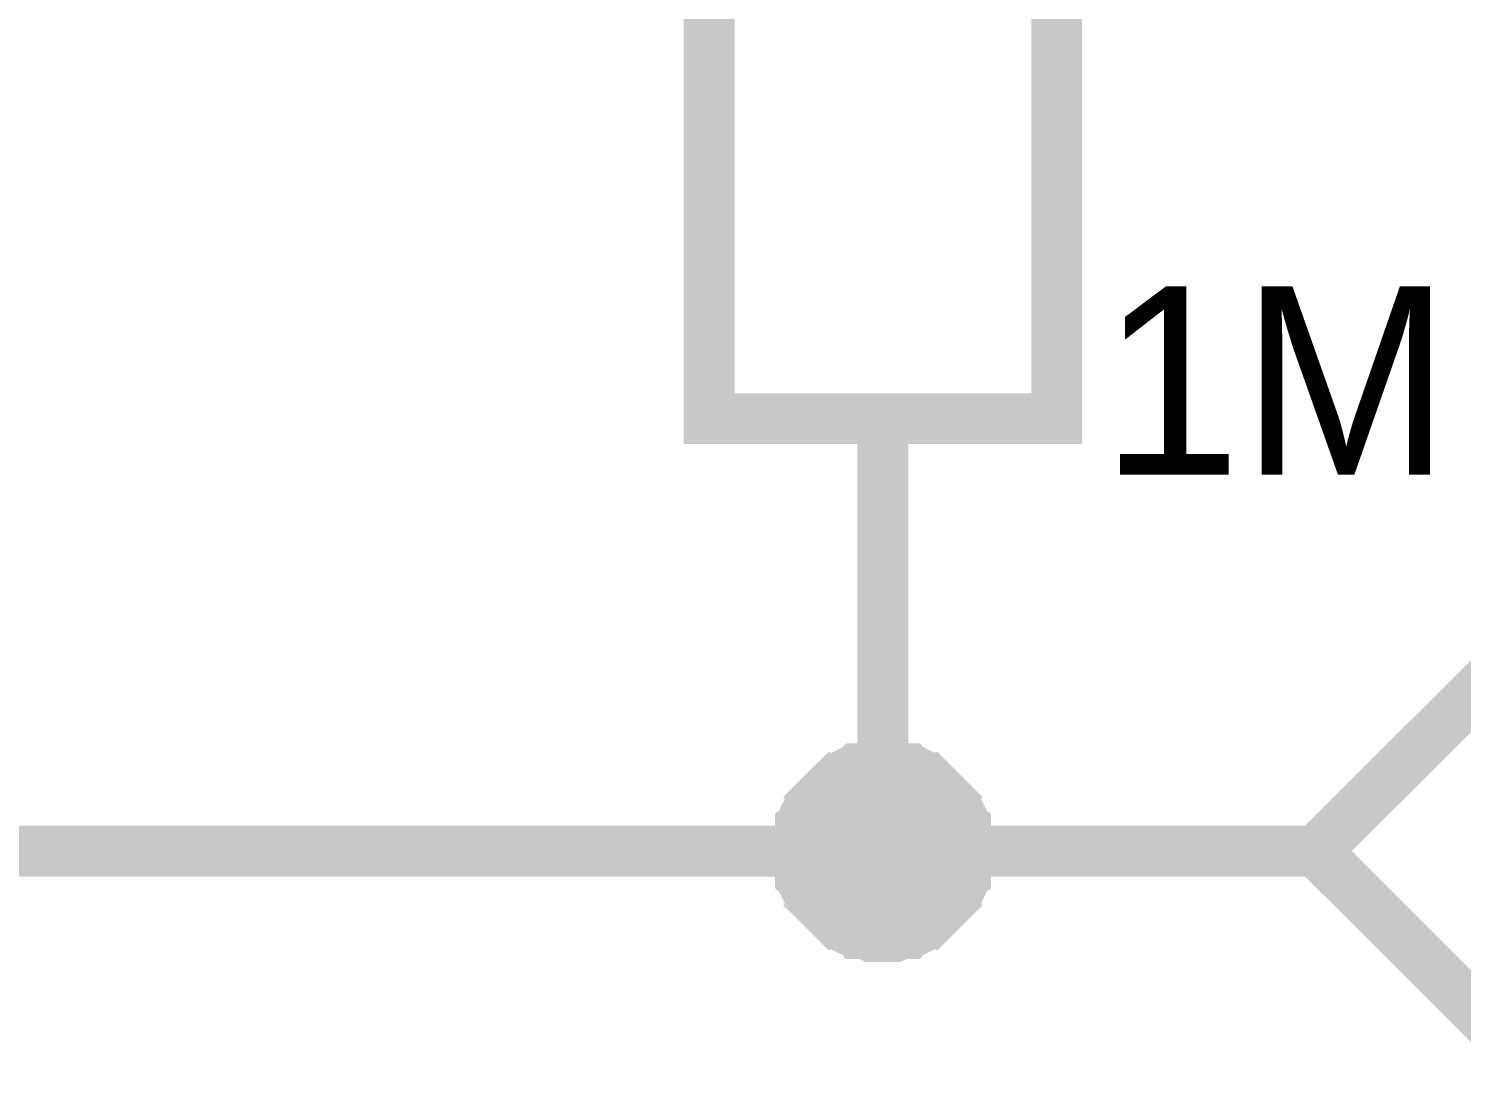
# Model space of a CAD drawing. Header units: millimetres. Extents: x 0 to 11.5, y 0 to 7.6.
# Drawn here: x 4.5525 to 4.8842, y 2.2451 to 2.4913 of the extents above; entities that cross this region are included whole.
import ezdxf

# ---------------------------------------------------------------- set-up
doc = ezdxf.new("R2010")
doc.units = ezdxf.units.MM
doc.header["$MEASUREMENT"] = 0
doc.layers.add('Sheet', color=255, linetype='Continuous')

msp = doc.modelspace()

# ---------------------------------------------------------------- linework, layer by layer
at = {"layer": 'Sheet'}
for points, const_width in [([(4.71006, 2.60057), (4.79053, 2.60057), (4.79053, 2.4009), (4.71006, 2.4009), (4.71006, 2.60057)], 0.0118), ([(4.90032, 2.25097), (4.85054, 2.30072), (4.90032, 2.35047), (5.33062, 2.35047), (5.33062, 2.25097), (4.90032, 2.25097)], 0.0118), ([(4.90032, 2.25097), (4.85054, 2.30072), (4.90032, 2.35047), (5.33062, 2.35047), (5.33062, 2.25097), (4.90032, 2.25097)], 0.0039)]:
    msp.add_lwpolyline(points, close=True, dxfattribs=dict(at, const_width=const_width))
for points, const_width in [([(4.7503, 2.4009), (4.7503, 2.30072)], 0.0118), ([(4.73052, 2.30072), (4.73052, 2.3014), (4.73052, 2.30276), (4.73052, 2.30344), (4.7312, 2.30481), (4.7312, 2.30549), (4.7312, 2.30685), (4.73188, 2.30753), (4.73188, 2.30821), (4.73257, 2.30958), (4.73325, 2.31026), (4.73325, 2.31094), (4.73393, 2.31162), (4.73461, 2.3123), (4.73529, 2.31298), (4.73598, 2.31367), (4.73666, 2.31435), (4.73734, 2.31503), (4.73802, 2.31571), (4.7387, 2.31639), (4.73939, 2.31707), (4.74007, 2.31775), (4.74075, 2.31775), (4.74143, 2.31844), (4.7428, 2.31912), (4.74348, 2.31912), (4.74416, 2.3198), (4.74552, 2.3198), (4.7462, 2.3198), (4.74757, 2.32048), (4.74825, 2.32048), (4.74961, 2.32048), (4.7503, 2.32048)], 0.0118), ([(4.73052, 2.30072), (4.73052, 2.3014), (4.73052, 2.30276), (4.73052, 2.30344), (4.7312, 2.30481), (4.7312, 2.30549), (4.7312, 2.30685), (4.73188, 2.30753), (4.73188, 2.30821), (4.73257, 2.30958), (4.73325, 2.31026), (4.73325, 2.31094), (4.73393, 2.31162), (4.73461, 2.3123), (4.73529, 2.31298), (4.73598, 2.31367), (4.73666, 2.31435), (4.73734, 2.31503), (4.73802, 2.31571), (4.7387, 2.31639), (4.73939, 2.31707), (4.74007, 2.31775), (4.74075, 2.31775), (4.74143, 2.31844), (4.7428, 2.31912), (4.74348, 2.31912), (4.74416, 2.3198), (4.74552, 2.3198), (4.7462, 2.3198), (4.74757, 2.32048), (4.74825, 2.32048), (4.74961, 2.32048), (4.7503, 2.32048)], 0.0118), ([(4.73052, 2.30072), (4.73052, 2.3014), (4.73052, 2.30276), (4.73052, 2.30344), (4.7312, 2.30481), (4.7312, 2.30549), (4.7312, 2.30685), (4.73188, 2.30753), (4.73188, 2.30821), (4.73257, 2.30958), (4.73325, 2.31026), (4.73325, 2.31094), (4.73393, 2.31162), (4.73461, 2.3123), (4.73529, 2.31298), (4.73598, 2.31367), (4.73666, 2.31435), (4.73734, 2.31503), (4.73802, 2.31571), (4.7387, 2.31639), (4.73939, 2.31707), (4.74007, 2.31775), (4.74075, 2.31775), (4.74143, 2.31844), (4.7428, 2.31912), (4.74348, 2.31912), (4.74416, 2.3198), (4.74552, 2.3198), (4.7462, 2.3198), (4.74757, 2.32048), (4.74825, 2.32048), (4.74961, 2.32048), (4.7503, 2.32048)], 0.0118), ([(4.73052, 2.30072), (4.73052, 2.3014), (4.73052, 2.30276), (4.73052, 2.30344), (4.7312, 2.30481), (4.7312, 2.30549), (4.7312, 2.30685), (4.73188, 2.30753), (4.73188, 2.30821), (4.73257, 2.30958), (4.73325, 2.31026), (4.73325, 2.31094), (4.73393, 2.31162), (4.73461, 2.3123), (4.73529, 2.31298), (4.73598, 2.31367), (4.73666, 2.31435), (4.73734, 2.31503), (4.73802, 2.31571), (4.7387, 2.31639), (4.73939, 2.31707), (4.74007, 2.31775), (4.74075, 2.31775), (4.74143, 2.31844), (4.7428, 2.31912), (4.74348, 2.31912), (4.74416, 2.3198), (4.74552, 2.3198), (4.7462, 2.3198), (4.74757, 2.32048), (4.74825, 2.32048), (4.74961, 2.32048), (4.7503, 2.32048)], 0.0118), ([(4.73052, 2.30072), (4.73052, 2.3014), (4.73052, 2.30276), (4.73052, 2.30344), (4.7312, 2.30481), (4.7312, 2.30549), (4.7312, 2.30685), (4.73188, 2.30753), (4.73188, 2.30821), (4.73257, 2.30958), (4.73325, 2.31026), (4.73325, 2.31094), (4.73393, 2.31162), (4.73461, 2.3123), (4.73529, 2.31298), (4.73598, 2.31367), (4.73666, 2.31435), (4.73734, 2.31503), (4.73802, 2.31571), (4.7387, 2.31639), (4.73939, 2.31707), (4.74007, 2.31775), (4.74075, 2.31775), (4.74143, 2.31844), (4.7428, 2.31912), (4.74348, 2.31912), (4.74416, 2.3198), (4.74552, 2.3198), (4.7462, 2.3198), (4.74757, 2.32048), (4.74825, 2.32048), (4.74961, 2.32048), (4.7503, 2.32048)], 0.0118), ([(4.7503, 2.32048), (4.7503, 2.32048)], 0.0118), ([(4.7503, 2.32048), (4.75098, 2.32048), (4.75234, 2.32048), (4.75302, 2.32048), (4.75439, 2.3198), (4.75507, 2.3198), (4.75643, 2.3198), (4.75712, 2.31912), (4.7578, 2.31912), (4.75916, 2.31844), (4.75984, 2.31775), (4.76053, 2.31775), (4.76121, 2.31707), (4.76189, 2.31639), (4.76257, 2.31571), (4.76325, 2.31503), (4.76394, 2.31435), (4.76462, 2.31367), (4.7653, 2.31298), (4.76598, 2.3123), (4.76666, 2.31162), (4.76734, 2.31094), (4.76734, 2.31026), (4.76803, 2.30958), (4.76871, 2.30821), (4.76871, 2.30753), (4.76939, 2.30685), (4.76939, 2.30549), (4.76939, 2.30481), (4.77007, 2.30344), (4.77007, 2.30276), (4.77007, 2.3014), (4.77007, 2.30072)], 0.0118), ([(4.7503, 2.32048), (4.7503, 2.32048)], 0.0118), ([(4.7503, 2.32048), (4.75098, 2.32048), (4.75234, 2.32048), (4.75302, 2.32048), (4.75439, 2.3198), (4.75507, 2.3198), (4.75643, 2.3198), (4.75712, 2.31912), (4.7578, 2.31912), (4.75916, 2.31844), (4.75984, 2.31775), (4.76053, 2.31775), (4.76121, 2.31707), (4.76189, 2.31639), (4.76257, 2.31571), (4.76325, 2.31503), (4.76394, 2.31435), (4.76462, 2.31367), (4.7653, 2.31298), (4.76598, 2.3123), (4.76666, 2.31162), (4.76734, 2.31094), (4.76734, 2.31026), (4.76803, 2.30958), (4.76871, 2.30821), (4.76871, 2.30753), (4.76939, 2.30685), (4.76939, 2.30549), (4.76939, 2.30481), (4.77007, 2.30344), (4.77007, 2.30276), (4.77007, 2.3014), (4.77007, 2.30072)], 0.0118), ([(4.7503, 2.32048), (4.7503, 2.32048)], 0.0118), ([(4.7503, 2.32048), (4.75098, 2.32048), (4.75234, 2.32048), (4.75302, 2.32048), (4.75439, 2.3198), (4.75507, 2.3198), (4.75643, 2.3198), (4.75712, 2.31912), (4.7578, 2.31912), (4.75916, 2.31844), (4.75984, 2.31775), (4.76053, 2.31775), (4.76121, 2.31707), (4.76189, 2.31639), (4.76257, 2.31571), (4.76325, 2.31503), (4.76394, 2.31435), (4.76462, 2.31367), (4.7653, 2.31298), (4.76598, 2.3123), (4.76666, 2.31162), (4.76734, 2.31094), (4.76734, 2.31026), (4.76803, 2.30958), (4.76871, 2.30821), (4.76871, 2.30753), (4.76939, 2.30685), (4.76939, 2.30549), (4.76939, 2.30481), (4.77007, 2.30344), (4.77007, 2.30276), (4.77007, 2.3014), (4.77007, 2.30072)], 0.0118), ([(4.7503, 2.32048), (4.7503, 2.32048)], 0.0118), ([(4.7503, 2.32048), (4.75098, 2.32048), (4.75234, 2.32048), (4.75302, 2.32048), (4.75439, 2.3198), (4.75507, 2.3198), (4.75643, 2.3198), (4.75712, 2.31912), (4.7578, 2.31912), (4.75916, 2.31844), (4.75984, 2.31775), (4.76053, 2.31775), (4.76121, 2.31707), (4.76189, 2.31639), (4.76257, 2.31571), (4.76325, 2.31503), (4.76394, 2.31435), (4.76462, 2.31367), (4.7653, 2.31298), (4.76598, 2.3123), (4.76666, 2.31162), (4.76734, 2.31094), (4.76734, 2.31026), (4.76803, 2.30958), (4.76871, 2.30821), (4.76871, 2.30753), (4.76939, 2.30685), (4.76939, 2.30549), (4.76939, 2.30481), (4.77007, 2.30344), (4.77007, 2.30276), (4.77007, 2.3014), (4.77007, 2.30072)], 0.0118), ([(4.7503, 2.32048), (4.7503, 2.32048)], 0.0118), ([(4.7503, 2.32048), (4.75098, 2.32048), (4.75234, 2.32048), (4.75302, 2.32048), (4.75439, 2.3198), (4.75507, 2.3198), (4.75643, 2.3198), (4.75712, 2.31912), (4.7578, 2.31912), (4.75916, 2.31844), (4.75984, 2.31775), (4.76053, 2.31775), (4.76121, 2.31707), (4.76189, 2.31639), (4.76257, 2.31571), (4.76325, 2.31503), (4.76394, 2.31435), (4.76462, 2.31367), (4.7653, 2.31298), (4.76598, 2.3123), (4.76666, 2.31162), (4.76734, 2.31094), (4.76734, 2.31026), (4.76803, 2.30958), (4.76871, 2.30821), (4.76871, 2.30753), (4.76939, 2.30685), (4.76939, 2.30549), (4.76939, 2.30481), (4.77007, 2.30344), (4.77007, 2.30276), (4.77007, 2.3014), (4.77007, 2.30072)], 0.0118), ([(4.73052, 2.30072), (4.73052, 2.3014), (4.73052, 2.30276), (4.73052, 2.30344), (4.7312, 2.30481), (4.7312, 2.30549), (4.7312, 2.30685), (4.73188, 2.30753), (4.73188, 2.30821), (4.73257, 2.30958), (4.73325, 2.31026), (4.73325, 2.31094), (4.73393, 2.31162), (4.73461, 2.3123), (4.73529, 2.31298), (4.73598, 2.31367), (4.73666, 2.31435), (4.73734, 2.31503), (4.73802, 2.31571), (4.7387, 2.31639), (4.73939, 2.31707), (4.74007, 2.31775), (4.74075, 2.31775), (4.74143, 2.31844), (4.7428, 2.31912), (4.74348, 2.31912), (4.74416, 2.3198), (4.74552, 2.3198), (4.7462, 2.3198), (4.74757, 2.32048), (4.74825, 2.32048), (4.74961, 2.32048), (4.7503, 2.32048)], 0.0039), ([(4.73052, 2.30072), (4.73052, 2.3014), (4.73052, 2.30276), (4.73052, 2.30344), (4.7312, 2.30481), (4.7312, 2.30549), (4.7312, 2.30685), (4.73188, 2.30753), (4.73188, 2.30821), (4.73257, 2.30958), (4.73325, 2.31026), (4.73325, 2.31094), (4.73393, 2.31162), (4.73461, 2.3123), (4.73529, 2.31298), (4.73598, 2.31367), (4.73666, 2.31435), (4.73734, 2.31503), (4.73802, 2.31571), (4.7387, 2.31639), (4.73939, 2.31707), (4.74007, 2.31775), (4.74075, 2.31775), (4.74143, 2.31844), (4.7428, 2.31912), (4.74348, 2.31912), (4.74416, 2.3198), (4.74552, 2.3198), (4.7462, 2.3198), (4.74757, 2.32048), (4.74825, 2.32048), (4.74961, 2.32048), (4.7503, 2.32048)], 0.0039), ([(4.73052, 2.30072), (4.73052, 2.3014), (4.73052, 2.30276), (4.73052, 2.30344), (4.7312, 2.30481), (4.7312, 2.30549), (4.7312, 2.30685), (4.73188, 2.30753), (4.73188, 2.30821), (4.73257, 2.30958), (4.73325, 2.31026), (4.73325, 2.31094), (4.73393, 2.31162), (4.73461, 2.3123), (4.73529, 2.31298), (4.73598, 2.31367), (4.73666, 2.31435), (4.73734, 2.31503), (4.73802, 2.31571), (4.7387, 2.31639), (4.73939, 2.31707), (4.74007, 2.31775), (4.74075, 2.31775), (4.74143, 2.31844), (4.7428, 2.31912), (4.74348, 2.31912), (4.74416, 2.3198), (4.74552, 2.3198), (4.7462, 2.3198), (4.74757, 2.32048), (4.74825, 2.32048), (4.74961, 2.32048), (4.7503, 2.32048)], 0.0039), ([(4.73052, 2.30072), (4.73052, 2.3014), (4.73052, 2.30276), (4.73052, 2.30344), (4.7312, 2.30481), (4.7312, 2.30549), (4.7312, 2.30685), (4.73188, 2.30753), (4.73188, 2.30821), (4.73257, 2.30958), (4.73325, 2.31026), (4.73325, 2.31094), (4.73393, 2.31162), (4.73461, 2.3123), (4.73529, 2.31298), (4.73598, 2.31367), (4.73666, 2.31435), (4.73734, 2.31503), (4.73802, 2.31571), (4.7387, 2.31639), (4.73939, 2.31707), (4.74007, 2.31775), (4.74075, 2.31775), (4.74143, 2.31844), (4.7428, 2.31912), (4.74348, 2.31912), (4.74416, 2.3198), (4.74552, 2.3198), (4.7462, 2.3198), (4.74757, 2.32048), (4.74825, 2.32048), (4.74961, 2.32048), (4.7503, 2.32048)], 0.0039), ([(4.73052, 2.30072), (4.73052, 2.3014), (4.73052, 2.30276), (4.73052, 2.30344), (4.7312, 2.30481), (4.7312, 2.30549), (4.7312, 2.30685), (4.73188, 2.30753), (4.73188, 2.30821), (4.73257, 2.30958), (4.73325, 2.31026), (4.73325, 2.31094), (4.73393, 2.31162), (4.73461, 2.3123), (4.73529, 2.31298), (4.73598, 2.31367), (4.73666, 2.31435), (4.73734, 2.31503), (4.73802, 2.31571), (4.7387, 2.31639), (4.73939, 2.31707), (4.74007, 2.31775), (4.74075, 2.31775), (4.74143, 2.31844), (4.7428, 2.31912), (4.74348, 2.31912), (4.74416, 2.3198), (4.74552, 2.3198), (4.7462, 2.3198), (4.74757, 2.32048), (4.74825, 2.32048), (4.74961, 2.32048), (4.7503, 2.32048)], 0.0039), ([(4.7503, 2.32048), (4.7503, 2.32048)], 0.0039), ([(4.7503, 2.32048), (4.75098, 2.32048), (4.75234, 2.32048), (4.75302, 2.32048), (4.75439, 2.3198), (4.75507, 2.3198), (4.75643, 2.3198), (4.75712, 2.31912), (4.7578, 2.31912), (4.75916, 2.31844), (4.75984, 2.31775), (4.76053, 2.31775), (4.76121, 2.31707), (4.76189, 2.31639), (4.76257, 2.31571), (4.76325, 2.31503), (4.76394, 2.31435), (4.76462, 2.31367), (4.7653, 2.31298), (4.76598, 2.3123), (4.76666, 2.31162), (4.76734, 2.31094), (4.76734, 2.31026), (4.76803, 2.30958), (4.76871, 2.30821), (4.76871, 2.30753), (4.76939, 2.30685), (4.76939, 2.30549), (4.76939, 2.30481), (4.77007, 2.30344), (4.77007, 2.30276), (4.77007, 2.3014), (4.77007, 2.30072)], 0.0039), ([(4.7503, 2.32048), (4.7503, 2.32048)], 0.0039), ([(4.7503, 2.32048), (4.75098, 2.32048), (4.75234, 2.32048), (4.75302, 2.32048), (4.75439, 2.3198), (4.75507, 2.3198), (4.75643, 2.3198), (4.75712, 2.31912), (4.7578, 2.31912), (4.75916, 2.31844), (4.75984, 2.31775), (4.76053, 2.31775), (4.76121, 2.31707), (4.76189, 2.31639), (4.76257, 2.31571), (4.76325, 2.31503), (4.76394, 2.31435), (4.76462, 2.31367), (4.7653, 2.31298), (4.76598, 2.3123), (4.76666, 2.31162), (4.76734, 2.31094), (4.76734, 2.31026), (4.76803, 2.30958), (4.76871, 2.30821), (4.76871, 2.30753), (4.76939, 2.30685), (4.76939, 2.30549), (4.76939, 2.30481), (4.77007, 2.30344), (4.77007, 2.30276), (4.77007, 2.3014), (4.77007, 2.30072)], 0.0039), ([(4.7503, 2.32048), (4.7503, 2.32048)], 0.0039), ([(4.7503, 2.32048), (4.75098, 2.32048), (4.75234, 2.32048), (4.75302, 2.32048), (4.75439, 2.3198), (4.75507, 2.3198), (4.75643, 2.3198), (4.75712, 2.31912), (4.7578, 2.31912), (4.75916, 2.31844), (4.75984, 2.31775), (4.76053, 2.31775), (4.76121, 2.31707), (4.76189, 2.31639), (4.76257, 2.31571), (4.76325, 2.31503), (4.76394, 2.31435), (4.76462, 2.31367), (4.7653, 2.31298), (4.76598, 2.3123), (4.76666, 2.31162), (4.76734, 2.31094), (4.76734, 2.31026), (4.76803, 2.30958), (4.76871, 2.30821), (4.76871, 2.30753), (4.76939, 2.30685), (4.76939, 2.30549), (4.76939, 2.30481), (4.77007, 2.30344), (4.77007, 2.30276), (4.77007, 2.3014), (4.77007, 2.30072)], 0.0039), ([(4.7503, 2.32048), (4.7503, 2.32048)], 0.0039), ([(4.7503, 2.32048), (4.75098, 2.32048), (4.75234, 2.32048), (4.75302, 2.32048), (4.75439, 2.3198), (4.75507, 2.3198), (4.75643, 2.3198), (4.75712, 2.31912), (4.7578, 2.31912), (4.75916, 2.31844), (4.75984, 2.31775), (4.76053, 2.31775), (4.76121, 2.31707), (4.76189, 2.31639), (4.76257, 2.31571), (4.76325, 2.31503), (4.76394, 2.31435), (4.76462, 2.31367), (4.7653, 2.31298), (4.76598, 2.3123), (4.76666, 2.31162), (4.76734, 2.31094), (4.76734, 2.31026), (4.76803, 2.30958), (4.76871, 2.30821), (4.76871, 2.30753), (4.76939, 2.30685), (4.76939, 2.30549), (4.76939, 2.30481), (4.77007, 2.30344), (4.77007, 2.30276), (4.77007, 2.3014), (4.77007, 2.30072)], 0.0039), ([(4.7503, 2.32048), (4.7503, 2.32048)], 0.0039), ([(4.7503, 2.32048), (4.75098, 2.32048), (4.75234, 2.32048), (4.75302, 2.32048), (4.75439, 2.3198), (4.75507, 2.3198), (4.75643, 2.3198), (4.75712, 2.31912), (4.7578, 2.31912), (4.75916, 2.31844), (4.75984, 2.31775), (4.76053, 2.31775), (4.76121, 2.31707), (4.76189, 2.31639), (4.76257, 2.31571), (4.76325, 2.31503), (4.76394, 2.31435), (4.76462, 2.31367), (4.7653, 2.31298), (4.76598, 2.3123), (4.76666, 2.31162), (4.76734, 2.31094), (4.76734, 2.31026), (4.76803, 2.30958), (4.76871, 2.30821), (4.76871, 2.30753), (4.76939, 2.30685), (4.76939, 2.30549), (4.76939, 2.30481), (4.77007, 2.30344), (4.77007, 2.30276), (4.77007, 2.3014), (4.77007, 2.30072)], 0.0039), ([(4.30023, 2.30072), (4.7503, 2.30072), (4.85054, 2.30072)], 0.0118), ([(4.7503, 2.28095), (4.74961, 2.28095), (4.74825, 2.28095), (4.74757, 2.28095), (4.7462, 2.28164), (4.74552, 2.28164), (4.74416, 2.28164), (4.74348, 2.28232), (4.7428, 2.28232), (4.74143, 2.283), (4.74075, 2.28368), (4.74007, 2.28368), (4.73939, 2.28436), (4.7387, 2.28504), (4.73802, 2.28572), (4.73734, 2.28641), (4.73666, 2.28709), (4.73598, 2.28777), (4.73529, 2.28845), (4.73461, 2.28913), (4.73393, 2.28981), (4.73325, 2.29049), (4.73325, 2.29118), (4.73257, 2.29186), (4.73188, 2.29322), (4.73188, 2.2939), (4.7312, 2.29458), (4.7312, 2.29595), (4.7312, 2.29663), (4.73052, 2.29799), (4.73052, 2.29867), (4.73052, 2.30004), (4.73052, 2.30072)], 0.0118), ([(4.73052, 2.30072), (4.73052, 2.30072)], 0.0118), ([(4.7503, 2.28095), (4.74961, 2.28095), (4.74825, 2.28095), (4.74757, 2.28095), (4.7462, 2.28164), (4.74552, 2.28164), (4.74416, 2.28164), (4.74348, 2.28232), (4.7428, 2.28232), (4.74143, 2.283), (4.74075, 2.28368), (4.74007, 2.28368), (4.73939, 2.28436), (4.7387, 2.28504), (4.73802, 2.28572), (4.73734, 2.28641), (4.73666, 2.28709), (4.73598, 2.28777), (4.73529, 2.28845), (4.73461, 2.28913), (4.73393, 2.28981), (4.73325, 2.29049), (4.73325, 2.29118), (4.73257, 2.29186), (4.73188, 2.29322), (4.73188, 2.2939), (4.7312, 2.29458), (4.7312, 2.29595), (4.7312, 2.29663), (4.73052, 2.29799), (4.73052, 2.29867), (4.73052, 2.30004), (4.73052, 2.30072)], 0.0118), ([(4.73052, 2.30072), (4.73052, 2.30072)], 0.0118), ([(4.7503, 2.28095), (4.74961, 2.28095), (4.74825, 2.28095), (4.74757, 2.28095), (4.7462, 2.28164), (4.74552, 2.28164), (4.74416, 2.28164), (4.74348, 2.28232), (4.7428, 2.28232), (4.74143, 2.283), (4.74075, 2.28368), (4.74007, 2.28368), (4.73939, 2.28436), (4.7387, 2.28504), (4.73802, 2.28572), (4.73734, 2.28641), (4.73666, 2.28709), (4.73598, 2.28777), (4.73529, 2.28845), (4.73461, 2.28913), (4.73393, 2.28981), (4.73325, 2.29049), (4.73325, 2.29118), (4.73257, 2.29186), (4.73188, 2.29322), (4.73188, 2.2939), (4.7312, 2.29458), (4.7312, 2.29595), (4.7312, 2.29663), (4.73052, 2.29799), (4.73052, 2.29867), (4.73052, 2.30004), (4.73052, 2.30072)], 0.0118), ([(4.73052, 2.30072), (4.73052, 2.30072)], 0.0118), ([(4.7503, 2.28095), (4.74961, 2.28095), (4.74825, 2.28095), (4.74757, 2.28095), (4.7462, 2.28164), (4.74552, 2.28164), (4.74416, 2.28164), (4.74348, 2.28232), (4.7428, 2.28232), (4.74143, 2.283), (4.74075, 2.28368), (4.74007, 2.28368), (4.73939, 2.28436), (4.7387, 2.28504), (4.73802, 2.28572), (4.73734, 2.28641), (4.73666, 2.28709), (4.73598, 2.28777), (4.73529, 2.28845), (4.73461, 2.28913), (4.73393, 2.28981), (4.73325, 2.29049), (4.73325, 2.29118), (4.73257, 2.29186), (4.73188, 2.29322), (4.73188, 2.2939), (4.7312, 2.29458), (4.7312, 2.29595), (4.7312, 2.29663), (4.73052, 2.29799), (4.73052, 2.29867), (4.73052, 2.30004), (4.73052, 2.30072)], 0.0118), ([(4.73052, 2.30072), (4.73052, 2.30072)], 0.0118), ([(4.7503, 2.28095), (4.74961, 2.28095), (4.74825, 2.28095), (4.74757, 2.28095), (4.7462, 2.28164), (4.74552, 2.28164), (4.74416, 2.28164), (4.74348, 2.28232), (4.7428, 2.28232), (4.74143, 2.283), (4.74075, 2.28368), (4.74007, 2.28368), (4.73939, 2.28436), (4.7387, 2.28504), (4.73802, 2.28572), (4.73734, 2.28641), (4.73666, 2.28709), (4.73598, 2.28777), (4.73529, 2.28845), (4.73461, 2.28913), (4.73393, 2.28981), (4.73325, 2.29049), (4.73325, 2.29118), (4.73257, 2.29186), (4.73188, 2.29322), (4.73188, 2.2939), (4.7312, 2.29458), (4.7312, 2.29595), (4.7312, 2.29663), (4.73052, 2.29799), (4.73052, 2.29867), (4.73052, 2.30004), (4.73052, 2.30072)], 0.0118), ([(4.73052, 2.30072), (4.73052, 2.30072)], 0.0118), ([(4.77007, 2.30072), (4.77007, 2.30004), (4.77007, 2.29867), (4.77007, 2.29799), (4.76939, 2.29663), (4.76939, 2.29595), (4.76939, 2.29458), (4.76871, 2.2939), (4.76871, 2.29322), (4.76803, 2.29186), (4.76734, 2.29118), (4.76734, 2.29049), (4.76666, 2.28981), (4.76598, 2.28913), (4.7653, 2.28845), (4.76462, 2.28777), (4.76394, 2.28709), (4.76325, 2.28641), (4.76257, 2.28572), (4.76189, 2.28504), (4.76121, 2.28436), (4.76053, 2.28368), (4.75984, 2.28368), (4.75916, 2.283), (4.7578, 2.28232), (4.75712, 2.28232), (4.75643, 2.28164), (4.75507, 2.28164), (4.75439, 2.28164), (4.75302, 2.28095), (4.75234, 2.28095), (4.75098, 2.28095), (4.7503, 2.28095)], 0.0118), ([(4.77007, 2.30072), (4.77007, 2.30004), (4.77007, 2.29867), (4.77007, 2.29799), (4.76939, 2.29663), (4.76939, 2.29595), (4.76939, 2.29458), (4.76871, 2.2939), (4.76871, 2.29322), (4.76803, 2.29186), (4.76734, 2.29118), (4.76734, 2.29049), (4.76666, 2.28981), (4.76598, 2.28913), (4.7653, 2.28845), (4.76462, 2.28777), (4.76394, 2.28709), (4.76325, 2.28641), (4.76257, 2.28572), (4.76189, 2.28504), (4.76121, 2.28436), (4.76053, 2.28368), (4.75984, 2.28368), (4.75916, 2.283), (4.7578, 2.28232), (4.75712, 2.28232), (4.75643, 2.28164), (4.75507, 2.28164), (4.75439, 2.28164), (4.75302, 2.28095), (4.75234, 2.28095), (4.75098, 2.28095), (4.7503, 2.28095)], 0.0118), ([(4.77007, 2.30072), (4.77007, 2.30004), (4.77007, 2.29867), (4.77007, 2.29799), (4.76939, 2.29663), (4.76939, 2.29595), (4.76939, 2.29458), (4.76871, 2.2939), (4.76871, 2.29322), (4.76803, 2.29186), (4.76734, 2.29118), (4.76734, 2.29049), (4.76666, 2.28981), (4.76598, 2.28913), (4.7653, 2.28845), (4.76462, 2.28777), (4.76394, 2.28709), (4.76325, 2.28641), (4.76257, 2.28572), (4.76189, 2.28504), (4.76121, 2.28436), (4.76053, 2.28368), (4.75984, 2.28368), (4.75916, 2.283), (4.7578, 2.28232), (4.75712, 2.28232), (4.75643, 2.28164), (4.75507, 2.28164), (4.75439, 2.28164), (4.75302, 2.28095), (4.75234, 2.28095), (4.75098, 2.28095), (4.7503, 2.28095)], 0.0118), ([(4.77007, 2.30072), (4.77007, 2.30004), (4.77007, 2.29867), (4.77007, 2.29799), (4.76939, 2.29663), (4.76939, 2.29595), (4.76939, 2.29458), (4.76871, 2.2939), (4.76871, 2.29322), (4.76803, 2.29186), (4.76734, 2.29118), (4.76734, 2.29049), (4.76666, 2.28981), (4.76598, 2.28913), (4.7653, 2.28845), (4.76462, 2.28777), (4.76394, 2.28709), (4.76325, 2.28641), (4.76257, 2.28572), (4.76189, 2.28504), (4.76121, 2.28436), (4.76053, 2.28368), (4.75984, 2.28368), (4.75916, 2.283), (4.7578, 2.28232), (4.75712, 2.28232), (4.75643, 2.28164), (4.75507, 2.28164), (4.75439, 2.28164), (4.75302, 2.28095), (4.75234, 2.28095), (4.75098, 2.28095), (4.7503, 2.28095)], 0.0118), ([(4.77007, 2.30072), (4.77007, 2.30004), (4.77007, 2.29867), (4.77007, 2.29799), (4.76939, 2.29663), (4.76939, 2.29595), (4.76939, 2.29458), (4.76871, 2.2939), (4.76871, 2.29322), (4.76803, 2.29186), (4.76734, 2.29118), (4.76734, 2.29049), (4.76666, 2.28981), (4.76598, 2.28913), (4.7653, 2.28845), (4.76462, 2.28777), (4.76394, 2.28709), (4.76325, 2.28641), (4.76257, 2.28572), (4.76189, 2.28504), (4.76121, 2.28436), (4.76053, 2.28368), (4.75984, 2.28368), (4.75916, 2.283), (4.7578, 2.28232), (4.75712, 2.28232), (4.75643, 2.28164), (4.75507, 2.28164), (4.75439, 2.28164), (4.75302, 2.28095), (4.75234, 2.28095), (4.75098, 2.28095), (4.7503, 2.28095)], 0.0118), ([(4.77007, 2.30072), (4.77007, 2.30072), (4.77007, 2.30072), (4.77007, 2.30072), (4.77007, 2.30072), (4.77007, 2.30072), (4.77007, 2.30072), (4.77007, 2.30072), (4.77007, 2.30072), (4.77007, 2.30072), (4.77007, 2.30072), (4.77007, 2.30072), (4.77007, 2.30072), (4.77007, 2.30072), (4.77007, 2.30072), (4.77007, 2.30072), (4.77007, 2.30072), (4.77007, 2.30072), (4.77007, 2.30072), (4.77007, 2.30072), (4.77007, 2.30072), (4.77007, 2.30072), (4.77007, 2.30072), (4.77007, 2.30072), (4.77007, 2.30072), (4.77007, 2.30072), (4.77007, 2.30072), (4.77007, 2.30072), (4.77007, 2.30072), (4.77007, 2.30072), (4.77007, 2.30072), (4.77007, 2.30072), (4.77007, 2.30072)], 0.0118), ([(4.77007, 2.30072), (4.77007, 2.30072)], 0.0118), ([(4.77007, 2.30072), (4.77007, 2.30072), (4.77007, 2.30072), (4.77007, 2.30072), (4.77007, 2.30072), (4.77007, 2.30072), (4.77007, 2.30072), (4.77007, 2.30072), (4.77007, 2.30072), (4.77007, 2.30072), (4.77007, 2.30072), (4.77007, 2.30072), (4.77007, 2.30072), (4.77007, 2.30072), (4.77007, 2.30072), (4.77007, 2.30072), (4.77007, 2.30072), (4.77007, 2.30072), (4.77007, 2.30072), (4.77007, 2.30072), (4.77007, 2.30072), (4.77007, 2.30072), (4.77007, 2.30072), (4.77007, 2.30072), (4.77007, 2.30072), (4.77007, 2.30072), (4.77007, 2.30072), (4.77007, 2.30072), (4.77007, 2.30072), (4.77007, 2.30072), (4.77007, 2.30072), (4.77007, 2.30072), (4.77007, 2.30072)], 0.0118), ([(4.77007, 2.30072), (4.77007, 2.30072)], 0.0118), ([(4.77007, 2.30072), (4.77007, 2.30072), (4.77007, 2.30072), (4.77007, 2.30072), (4.77007, 2.30072), (4.77007, 2.30072), (4.77007, 2.30072), (4.77007, 2.30072), (4.77007, 2.30072), (4.77007, 2.30072), (4.77007, 2.30072), (4.77007, 2.30072), (4.77007, 2.30072), (4.77007, 2.30072), (4.77007, 2.30072), (4.77007, 2.30072), (4.77007, 2.30072), (4.77007, 2.30072), (4.77007, 2.30072), (4.77007, 2.30072), (4.77007, 2.30072), (4.77007, 2.30072), (4.77007, 2.30072), (4.77007, 2.30072), (4.77007, 2.30072), (4.77007, 2.30072), (4.77007, 2.30072), (4.77007, 2.30072), (4.77007, 2.30072), (4.77007, 2.30072), (4.77007, 2.30072), (4.77007, 2.30072), (4.77007, 2.30072)], 0.0118), ([(4.77007, 2.30072), (4.77007, 2.30072)], 0.0118), ([(4.77007, 2.30072), (4.77007, 2.30072), (4.77007, 2.30072), (4.77007, 2.30072), (4.77007, 2.30072), (4.77007, 2.30072), (4.77007, 2.30072), (4.77007, 2.30072), (4.77007, 2.30072), (4.77007, 2.30072), (4.77007, 2.30072), (4.77007, 2.30072), (4.77007, 2.30072), (4.77007, 2.30072), (4.77007, 2.30072), (4.77007, 2.30072), (4.77007, 2.30072), (4.77007, 2.30072), (4.77007, 2.30072), (4.77007, 2.30072), (4.77007, 2.30072), (4.77007, 2.30072), (4.77007, 2.30072), (4.77007, 2.30072), (4.77007, 2.30072), (4.77007, 2.30072), (4.77007, 2.30072), (4.77007, 2.30072), (4.77007, 2.30072), (4.77007, 2.30072), (4.77007, 2.30072), (4.77007, 2.30072), (4.77007, 2.30072)], 0.0118), ([(4.77007, 2.30072), (4.77007, 2.30072)], 0.0118), ([(4.77007, 2.30072), (4.77007, 2.30072), (4.77007, 2.30072), (4.77007, 2.30072), (4.77007, 2.30072), (4.77007, 2.30072), (4.77007, 2.30072), (4.77007, 2.30072), (4.77007, 2.30072), (4.77007, 2.30072), (4.77007, 2.30072), (4.77007, 2.30072), (4.77007, 2.30072), (4.77007, 2.30072), (4.77007, 2.30072), (4.77007, 2.30072), (4.77007, 2.30072), (4.77007, 2.30072), (4.77007, 2.30072), (4.77007, 2.30072), (4.77007, 2.30072), (4.77007, 2.30072), (4.77007, 2.30072), (4.77007, 2.30072), (4.77007, 2.30072), (4.77007, 2.30072), (4.77007, 2.30072), (4.77007, 2.30072), (4.77007, 2.30072), (4.77007, 2.30072), (4.77007, 2.30072), (4.77007, 2.30072), (4.77007, 2.30072)], 0.0118), ([(4.77007, 2.30072), (4.77007, 2.30072)], 0.0118), ([(4.7503, 2.28095), (4.74961, 2.28095), (4.74825, 2.28095), (4.74757, 2.28095), (4.7462, 2.28164), (4.74552, 2.28164), (4.74416, 2.28164), (4.74348, 2.28232), (4.7428, 2.28232), (4.74143, 2.283), (4.74075, 2.28368), (4.74007, 2.28368), (4.73939, 2.28436), (4.7387, 2.28504), (4.73802, 2.28572), (4.73734, 2.28641), (4.73666, 2.28709), (4.73598, 2.28777), (4.73529, 2.28845), (4.73461, 2.28913), (4.73393, 2.28981), (4.73325, 2.29049), (4.73325, 2.29118), (4.73257, 2.29186), (4.73188, 2.29322), (4.73188, 2.2939), (4.7312, 2.29458), (4.7312, 2.29595), (4.7312, 2.29663), (4.73052, 2.29799), (4.73052, 2.29867), (4.73052, 2.30004), (4.73052, 2.30072)], 0.0039), ([(4.73052, 2.30072), (4.73052, 2.30072)], 0.0039), ([(4.7503, 2.28095), (4.74961, 2.28095), (4.74825, 2.28095), (4.74757, 2.28095), (4.7462, 2.28164), (4.74552, 2.28164), (4.74416, 2.28164), (4.74348, 2.28232), (4.7428, 2.28232), (4.74143, 2.283), (4.74075, 2.28368), (4.74007, 2.28368), (4.73939, 2.28436), (4.7387, 2.28504), (4.73802, 2.28572), (4.73734, 2.28641), (4.73666, 2.28709), (4.73598, 2.28777), (4.73529, 2.28845), (4.73461, 2.28913), (4.73393, 2.28981), (4.73325, 2.29049), (4.73325, 2.29118), (4.73257, 2.29186), (4.73188, 2.29322), (4.73188, 2.2939), (4.7312, 2.29458), (4.7312, 2.29595), (4.7312, 2.29663), (4.73052, 2.29799), (4.73052, 2.29867), (4.73052, 2.30004), (4.73052, 2.30072)], 0.0039), ([(4.73052, 2.30072), (4.73052, 2.30072)], 0.0039), ([(4.7503, 2.28095), (4.74961, 2.28095), (4.74825, 2.28095), (4.74757, 2.28095), (4.7462, 2.28164), (4.74552, 2.28164), (4.74416, 2.28164), (4.74348, 2.28232), (4.7428, 2.28232), (4.74143, 2.283), (4.74075, 2.28368), (4.74007, 2.28368), (4.73939, 2.28436), (4.7387, 2.28504), (4.73802, 2.28572), (4.73734, 2.28641), (4.73666, 2.28709), (4.73598, 2.28777), (4.73529, 2.28845), (4.73461, 2.28913), (4.73393, 2.28981), (4.73325, 2.29049), (4.73325, 2.29118), (4.73257, 2.29186), (4.73188, 2.29322), (4.73188, 2.2939), (4.7312, 2.29458), (4.7312, 2.29595), (4.7312, 2.29663), (4.73052, 2.29799), (4.73052, 2.29867), (4.73052, 2.30004), (4.73052, 2.30072)], 0.0039), ([(4.73052, 2.30072), (4.73052, 2.30072)], 0.0039), ([(4.7503, 2.28095), (4.74961, 2.28095), (4.74825, 2.28095), (4.74757, 2.28095), (4.7462, 2.28164), (4.74552, 2.28164), (4.74416, 2.28164), (4.74348, 2.28232), (4.7428, 2.28232), (4.74143, 2.283), (4.74075, 2.28368), (4.74007, 2.28368), (4.73939, 2.28436), (4.7387, 2.28504), (4.73802, 2.28572), (4.73734, 2.28641), (4.73666, 2.28709), (4.73598, 2.28777), (4.73529, 2.28845), (4.73461, 2.28913), (4.73393, 2.28981), (4.73325, 2.29049), (4.73325, 2.29118), (4.73257, 2.29186), (4.73188, 2.29322), (4.73188, 2.2939), (4.7312, 2.29458), (4.7312, 2.29595), (4.7312, 2.29663), (4.73052, 2.29799), (4.73052, 2.29867), (4.73052, 2.30004), (4.73052, 2.30072)], 0.0039), ([(4.73052, 2.30072), (4.73052, 2.30072)], 0.0039), ([(4.7503, 2.28095), (4.74961, 2.28095), (4.74825, 2.28095), (4.74757, 2.28095), (4.7462, 2.28164), (4.74552, 2.28164), (4.74416, 2.28164), (4.74348, 2.28232), (4.7428, 2.28232), (4.74143, 2.283), (4.74075, 2.28368), (4.74007, 2.28368), (4.73939, 2.28436), (4.7387, 2.28504), (4.73802, 2.28572), (4.73734, 2.28641), (4.73666, 2.28709), (4.73598, 2.28777), (4.73529, 2.28845), (4.73461, 2.28913), (4.73393, 2.28981), (4.73325, 2.29049), (4.73325, 2.29118), (4.73257, 2.29186), (4.73188, 2.29322), (4.73188, 2.2939), (4.7312, 2.29458), (4.7312, 2.29595), (4.7312, 2.29663), (4.73052, 2.29799), (4.73052, 2.29867), (4.73052, 2.30004), (4.73052, 2.30072)], 0.0039), ([(4.73052, 2.30072), (4.73052, 2.30072)], 0.0039), ([(4.77007, 2.30072), (4.77007, 2.30004), (4.77007, 2.29867), (4.77007, 2.29799), (4.76939, 2.29663), (4.76939, 2.29595), (4.76939, 2.29458), (4.76871, 2.2939), (4.76871, 2.29322), (4.76803, 2.29186), (4.76734, 2.29118), (4.76734, 2.29049), (4.76666, 2.28981), (4.76598, 2.28913), (4.7653, 2.28845), (4.76462, 2.28777), (4.76394, 2.28709), (4.76325, 2.28641), (4.76257, 2.28572), (4.76189, 2.28504), (4.76121, 2.28436), (4.76053, 2.28368), (4.75984, 2.28368), (4.75916, 2.283), (4.7578, 2.28232), (4.75712, 2.28232), (4.75643, 2.28164), (4.75507, 2.28164), (4.75439, 2.28164), (4.75302, 2.28095), (4.75234, 2.28095), (4.75098, 2.28095), (4.7503, 2.28095)], 0.0039), ([(4.77007, 2.30072), (4.77007, 2.30004), (4.77007, 2.29867), (4.77007, 2.29799), (4.76939, 2.29663), (4.76939, 2.29595), (4.76939, 2.29458), (4.76871, 2.2939), (4.76871, 2.29322), (4.76803, 2.29186), (4.76734, 2.29118), (4.76734, 2.29049), (4.76666, 2.28981), (4.76598, 2.28913), (4.7653, 2.28845), (4.76462, 2.28777), (4.76394, 2.28709), (4.76325, 2.28641), (4.76257, 2.28572), (4.76189, 2.28504), (4.76121, 2.28436), (4.76053, 2.28368), (4.75984, 2.28368), (4.75916, 2.283), (4.7578, 2.28232), (4.75712, 2.28232), (4.75643, 2.28164), (4.75507, 2.28164), (4.75439, 2.28164), (4.75302, 2.28095), (4.75234, 2.28095), (4.75098, 2.28095), (4.7503, 2.28095)], 0.0039), ([(4.77007, 2.30072), (4.77007, 2.30004), (4.77007, 2.29867), (4.77007, 2.29799), (4.76939, 2.29663), (4.76939, 2.29595), (4.76939, 2.29458), (4.76871, 2.2939), (4.76871, 2.29322), (4.76803, 2.29186), (4.76734, 2.29118), (4.76734, 2.29049), (4.76666, 2.28981), (4.76598, 2.28913), (4.7653, 2.28845), (4.76462, 2.28777), (4.76394, 2.28709), (4.76325, 2.28641), (4.76257, 2.28572), (4.76189, 2.28504), (4.76121, 2.28436), (4.76053, 2.28368), (4.75984, 2.28368), (4.75916, 2.283), (4.7578, 2.28232), (4.75712, 2.28232), (4.75643, 2.28164), (4.75507, 2.28164), (4.75439, 2.28164), (4.75302, 2.28095), (4.75234, 2.28095), (4.75098, 2.28095), (4.7503, 2.28095)], 0.0039), ([(4.77007, 2.30072), (4.77007, 2.30004), (4.77007, 2.29867), (4.77007, 2.29799), (4.76939, 2.29663), (4.76939, 2.29595), (4.76939, 2.29458), (4.76871, 2.2939), (4.76871, 2.29322), (4.76803, 2.29186), (4.76734, 2.29118), (4.76734, 2.29049), (4.76666, 2.28981), (4.76598, 2.28913), (4.7653, 2.28845), (4.76462, 2.28777), (4.76394, 2.28709), (4.76325, 2.28641), (4.76257, 2.28572), (4.76189, 2.28504), (4.76121, 2.28436), (4.76053, 2.28368), (4.75984, 2.28368), (4.75916, 2.283), (4.7578, 2.28232), (4.75712, 2.28232), (4.75643, 2.28164), (4.75507, 2.28164), (4.75439, 2.28164), (4.75302, 2.28095), (4.75234, 2.28095), (4.75098, 2.28095), (4.7503, 2.28095)], 0.0039), ([(4.77007, 2.30072), (4.77007, 2.30004), (4.77007, 2.29867), (4.77007, 2.29799), (4.76939, 2.29663), (4.76939, 2.29595), (4.76939, 2.29458), (4.76871, 2.2939), (4.76871, 2.29322), (4.76803, 2.29186), (4.76734, 2.29118), (4.76734, 2.29049), (4.76666, 2.28981), (4.76598, 2.28913), (4.7653, 2.28845), (4.76462, 2.28777), (4.76394, 2.28709), (4.76325, 2.28641), (4.76257, 2.28572), (4.76189, 2.28504), (4.76121, 2.28436), (4.76053, 2.28368), (4.75984, 2.28368), (4.75916, 2.283), (4.7578, 2.28232), (4.75712, 2.28232), (4.75643, 2.28164), (4.75507, 2.28164), (4.75439, 2.28164), (4.75302, 2.28095), (4.75234, 2.28095), (4.75098, 2.28095), (4.7503, 2.28095)], 0.0039), ([(4.77007, 2.30072), (4.77007, 2.30072), (4.77007, 2.30072), (4.77007, 2.30072), (4.77007, 2.30072), (4.77007, 2.30072), (4.77007, 2.30072), (4.77007, 2.30072), (4.77007, 2.30072), (4.77007, 2.30072), (4.77007, 2.30072), (4.77007, 2.30072), (4.77007, 2.30072), (4.77007, 2.30072), (4.77007, 2.30072), (4.77007, 2.30072), (4.77007, 2.30072), (4.77007, 2.30072), (4.77007, 2.30072), (4.77007, 2.30072), (4.77007, 2.30072), (4.77007, 2.30072), (4.77007, 2.30072), (4.77007, 2.30072), (4.77007, 2.30072), (4.77007, 2.30072), (4.77007, 2.30072), (4.77007, 2.30072), (4.77007, 2.30072), (4.77007, 2.30072), (4.77007, 2.30072), (4.77007, 2.30072), (4.77007, 2.30072)], 0.0039), ([(4.77007, 2.30072), (4.77007, 2.30072)], 0.0039), ([(4.77007, 2.30072), (4.77007, 2.30072), (4.77007, 2.30072), (4.77007, 2.30072), (4.77007, 2.30072), (4.77007, 2.30072), (4.77007, 2.30072), (4.77007, 2.30072), (4.77007, 2.30072), (4.77007, 2.30072), (4.77007, 2.30072), (4.77007, 2.30072), (4.77007, 2.30072), (4.77007, 2.30072), (4.77007, 2.30072), (4.77007, 2.30072), (4.77007, 2.30072), (4.77007, 2.30072), (4.77007, 2.30072), (4.77007, 2.30072), (4.77007, 2.30072), (4.77007, 2.30072), (4.77007, 2.30072), (4.77007, 2.30072), (4.77007, 2.30072), (4.77007, 2.30072), (4.77007, 2.30072), (4.77007, 2.30072), (4.77007, 2.30072), (4.77007, 2.30072), (4.77007, 2.30072), (4.77007, 2.30072), (4.77007, 2.30072)], 0.0039), ([(4.77007, 2.30072), (4.77007, 2.30072)], 0.0039), ([(4.77007, 2.30072), (4.77007, 2.30072), (4.77007, 2.30072), (4.77007, 2.30072), (4.77007, 2.30072), (4.77007, 2.30072), (4.77007, 2.30072), (4.77007, 2.30072), (4.77007, 2.30072), (4.77007, 2.30072), (4.77007, 2.30072), (4.77007, 2.30072), (4.77007, 2.30072), (4.77007, 2.30072), (4.77007, 2.30072), (4.77007, 2.30072), (4.77007, 2.30072), (4.77007, 2.30072), (4.77007, 2.30072), (4.77007, 2.30072), (4.77007, 2.30072), (4.77007, 2.30072), (4.77007, 2.30072), (4.77007, 2.30072), (4.77007, 2.30072), (4.77007, 2.30072), (4.77007, 2.30072), (4.77007, 2.30072), (4.77007, 2.30072), (4.77007, 2.30072), (4.77007, 2.30072), (4.77007, 2.30072), (4.77007, 2.30072)], 0.0039), ([(4.77007, 2.30072), (4.77007, 2.30072)], 0.0039), ([(4.77007, 2.30072), (4.77007, 2.30072), (4.77007, 2.30072), (4.77007, 2.30072), (4.77007, 2.30072), (4.77007, 2.30072), (4.77007, 2.30072), (4.77007, 2.30072), (4.77007, 2.30072), (4.77007, 2.30072), (4.77007, 2.30072), (4.77007, 2.30072), (4.77007, 2.30072), (4.77007, 2.30072), (4.77007, 2.30072), (4.77007, 2.30072), (4.77007, 2.30072), (4.77007, 2.30072), (4.77007, 2.30072), (4.77007, 2.30072), (4.77007, 2.30072), (4.77007, 2.30072), (4.77007, 2.30072), (4.77007, 2.30072), (4.77007, 2.30072), (4.77007, 2.30072), (4.77007, 2.30072), (4.77007, 2.30072), (4.77007, 2.30072), (4.77007, 2.30072), (4.77007, 2.30072), (4.77007, 2.30072), (4.77007, 2.30072)], 0.0039), ([(4.77007, 2.30072), (4.77007, 2.30072)], 0.0039), ([(4.77007, 2.30072), (4.77007, 2.30072), (4.77007, 2.30072), (4.77007, 2.30072), (4.77007, 2.30072), (4.77007, 2.30072), (4.77007, 2.30072), (4.77007, 2.30072), (4.77007, 2.30072), (4.77007, 2.30072), (4.77007, 2.30072), (4.77007, 2.30072), (4.77007, 2.30072), (4.77007, 2.30072), (4.77007, 2.30072), (4.77007, 2.30072), (4.77007, 2.30072), (4.77007, 2.30072), (4.77007, 2.30072), (4.77007, 2.30072), (4.77007, 2.30072), (4.77007, 2.30072), (4.77007, 2.30072), (4.77007, 2.30072), (4.77007, 2.30072), (4.77007, 2.30072), (4.77007, 2.30072), (4.77007, 2.30072), (4.77007, 2.30072), (4.77007, 2.30072), (4.77007, 2.30072), (4.77007, 2.30072), (4.77007, 2.30072)], 0.0039), ([(4.77007, 2.30072), (4.77007, 2.30072)], 0.0039)]:
    msp.add_lwpolyline(points, dxfattribs=dict(at, const_width=const_width))
at = {"layer": 'Sheet', "const_width": 0.02}
msp.add_lwpolyline([(4.74, 2.3, 1), (4.76, 2.3, 1)], format="xyb", close=True, dxfattribs=at)

# ---------------------------------------------------------------- texts
at = {"layer": 'Sheet'}
msp.add_text('1M', height=0.043615, dxfattribs=at).set_placement((4.80076, 2.38795))

doc.saveas('drawing.dxf')
